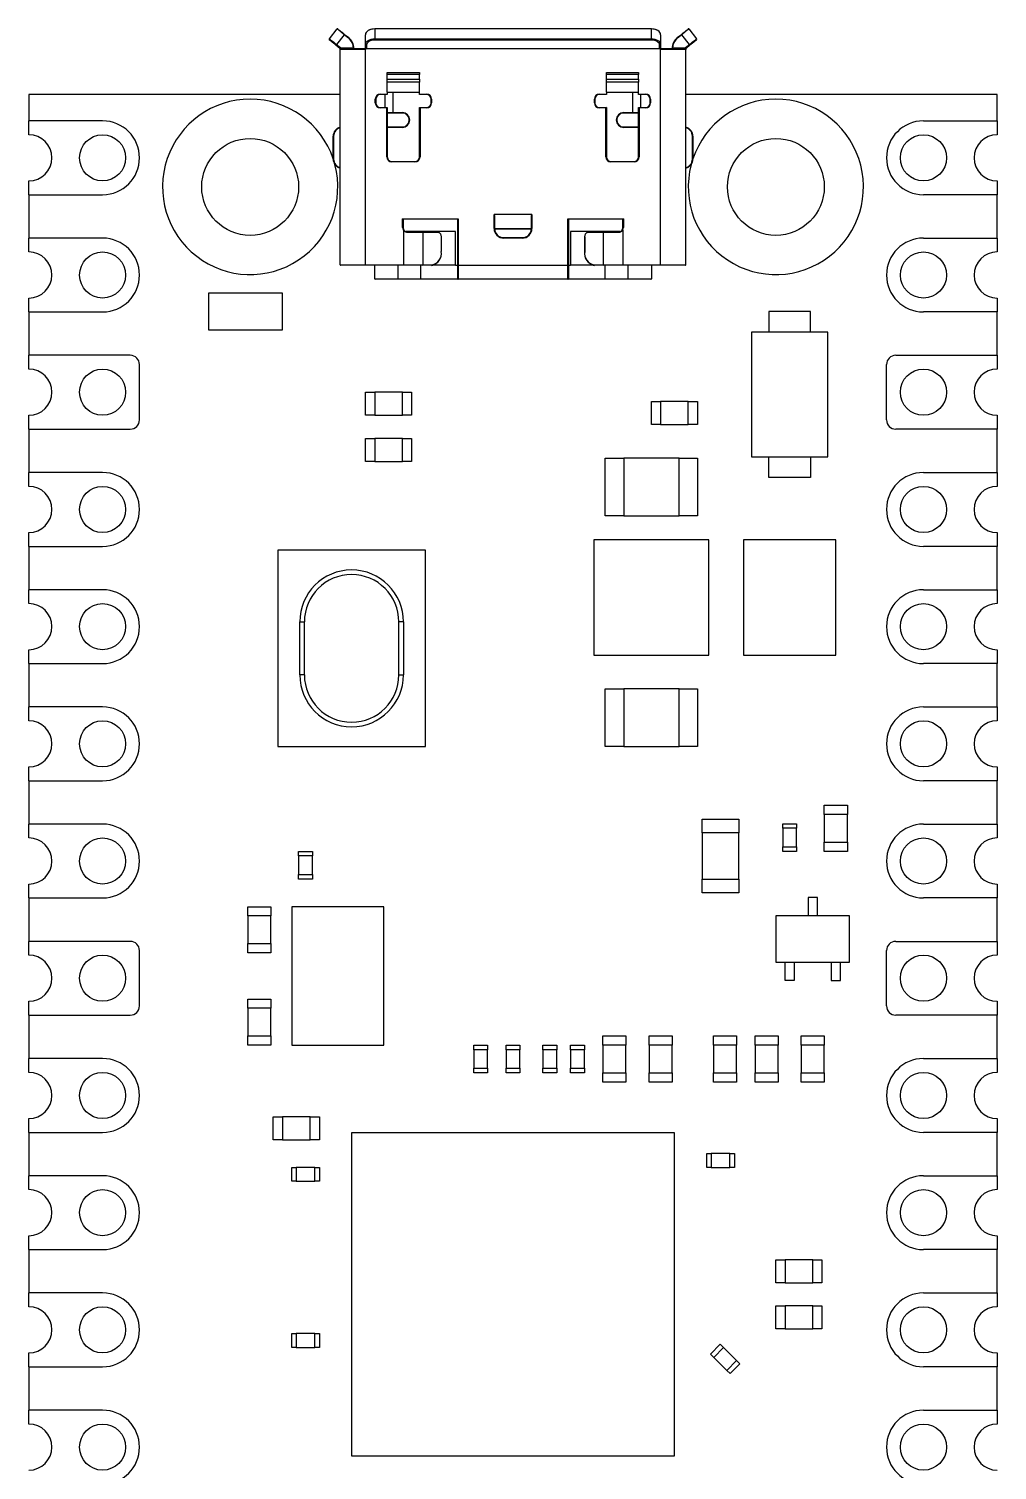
# Model space of a CAD drawing. Header units: millimetres. Extents: x 15 to 1184, y 5 to 836.
# Drawn here: x 533.8 to 638.8, y 436.9 to 593.1 of the extents above; entities that cross this region are included whole.
import ezdxf

# ---------------------------------------------------------------- set-up
doc = ezdxf.new("R2010")
doc.units = ezdxf.units.MM

msp = doc.modelspace()

# ---------------------------------------------------------------- linework, layer by layer
at = {"color": 7, "linetype": 'Continuous', "lineweight": 25}
for p, q in [((566.35, 592.04), (567.19, 593.1)), ((567.97, 592.47), (567.13, 591.42)), ((568.41, 592.12), (567.97, 592.47)), ((568, 592.51), (568.44, 592.16)), ((570.26, 591.42), (570.26, 592.47)), ((601.26, 593.12), (571.26, 593.12)), ((601.26, 593.1), (571.26, 593.1)), ((571.26, 593.1), (571.26, 592.04)), ((571.26, 592.04), (601.26, 592.04)), ((571.26, 592.04), (571.26, 591.9)), ((601.26, 592.04), (601.26, 593.1)), ((601.26, 592.04), (601.26, 591.9)), ((602.26, 592.47), (602.26, 591.42)), ((604.07, 592.16), (604.52, 592.51)), ((604.55, 592.47), (604.1, 592.12)), ((605.39, 591.42), (604.55, 592.47)), ((605.33, 593.1), (606.17, 592.04)), ((567.49, 591), (567.06, 591.34)), ((567.13, 591.42), (567.55, 591.08)), ((567.51, 590.9), (567.51, 590.96)), ((567.51, 567.54), (567.51, 590.9)), ((567.51, 590.89), (567.51, 590.9)), ((570.21, 590.89), (567.51, 590.89)), ((567.59, 591.04), (568.96, 591.04)), ((567.61, 591.01), (567.61, 590.99)), ((567.61, 590.99), (570.21, 590.99)), ((568.96, 590.99), (568.96, 591.04)), ((568.96, 591.04), (568.96, 591.04)), ((570.26, 590.9), (570.21, 590.89)), ((570.26, 591.08), (570.26, 591.42)), ((570.26, 591.04), (570.26, 591.08)), ((570.26, 567.54), (570.26, 590.9)), ((602.18, 590.96), (570.34, 590.96)), ((570.36, 591.34), (570.36, 591)), ((570.36, 591), (602.16, 591)), ((570.36, 591), (570.36, 590.99)), ((601.26, 591.9), (571.26, 591.9)), ((602.16, 591), (602.16, 591.34)), ((602.16, 590.99), (602.16, 591)), ((602.26, 591.42), (602.26, 591.08)), ((602.26, 591.08), (602.26, 591.04)), ((602.26, 567.54), (602.26, 590.9)), ((602.29, 590.99), (602.31, 590.99)), ((602.31, 590.99), (604.91, 590.99)), ((605.01, 590.89), (602.31, 590.89)), ((603.56, 591.04), (603.56, 591.04)), ((603.56, 591.04), (603.56, 590.99)), ((603.56, 591.04), (604.93, 591.04)), ((604.91, 590.99), (604.91, 591.01)), ((604.96, 591.08), (605.39, 591.42)), ((605.01, 590.96), (605.01, 590.9)), ((605.01, 567.54), (605.01, 590.9)), ((605.45, 591.34), (605.03, 591)), ((572.63, 588.39), (576.13, 588.39)), ((572.63, 588.17), (572.63, 588.39)), ((576.13, 588.17), (572.63, 588.17)), ((572.63, 587.66), (572.63, 588.17)), ((572.63, 587.66), (576.13, 587.66)), ((572.63, 587.32), (572.63, 587.66)), ((576.13, 587.32), (572.63, 587.32)), ((572.63, 586.24), (572.63, 587.32)), ((576.13, 588.39), (576.13, 588.17)), ((576.13, 587.66), (576.13, 588.17)), ((576.13, 587.66), (576.13, 587.32)), ((576.13, 586.24), (576.13, 587.32)), ((596.38, 588.39), (599.88, 588.39)), ((596.38, 588.17), (596.38, 588.39)), ((599.88, 588.17), (596.38, 588.17)), ((596.38, 587.66), (596.38, 588.17)), ((596.38, 587.66), (599.88, 587.66)), ((596.38, 587.32), (596.38, 587.66)), ((596.38, 586.24), (596.38, 587.32)), ((599.88, 587.32), (596.38, 587.32)), ((599.88, 588.39), (599.88, 588.17)), ((599.88, 587.66), (599.88, 588.17)), ((599.88, 587.66), (599.88, 587.32)), ((599.88, 586.24), (599.88, 587.32)), ((533.76, 585.99), (533.76, 583.14)), ((567.51, 585.99), (533.76, 585.99)), ((571.88, 586.04), (572.63, 586.04)), ((571.88, 585.99), (571.88, 586.04)), ((572.63, 585.99), (571.88, 585.99)), ((572.63, 586.24), (576.13, 586.24)), ((572.63, 586.24), (572.63, 586.04)), ((572.63, 586.04), (572.63, 585.99)), ((576.13, 586.04), (576.13, 586.24)), ((576.13, 586.04), (576.88, 586.04)), ((576.13, 585.99), (576.13, 586.04)), ((576.88, 585.99), (576.13, 585.99)), ((576.88, 585.99), (576.88, 586.04)), ((595.63, 586.04), (596.38, 586.04)), ((595.63, 585.99), (595.63, 586.04)), ((596.38, 585.99), (595.63, 585.99)), ((596.38, 586.24), (599.88, 586.24)), ((596.38, 586.24), (596.38, 586.04)), ((596.38, 586.04), (596.38, 585.99)), ((599.88, 586.04), (599.88, 586.24)), ((599.88, 586.04), (600.63, 586.04)), ((599.88, 585.99), (599.88, 586.04)), ((600.63, 585.99), (599.88, 585.99)), ((600.63, 585.99), (600.63, 586.04)), ((638.76, 585.99), (605.01, 585.99)), ((638.76, 583.14), (638.76, 585.99)), ((571.33, 585.09), (571.33, 585.49)), ((571.38, 585.49), (571.33, 585.49)), ((571.38, 585.09), (571.33, 585.09)), ((571.38, 585.49), (571.38, 585.09)), ((571.88, 584.59), (571.88, 584.54)), ((571.88, 584.59), (572.63, 584.59)), ((572.58, 584.54), (571.88, 584.54)), ((572.63, 584.59), (572.58, 584.54)), ((572.58, 579.24), (572.58, 584.54)), ((572.63, 584.59), (572.63, 579.24)), ((576.13, 579.24), (576.13, 584.59)), ((576.13, 584.59), (576.18, 584.54)), ((576.13, 584.59), (576.88, 584.59)), ((576.18, 584.54), (576.18, 579.24)), ((576.88, 584.54), (576.18, 584.54)), ((576.88, 584.59), (576.88, 584.54)), ((577.38, 585.09), (577.38, 585.49)), ((577.38, 585.49), (577.43, 585.49)), ((577.38, 585.09), (577.43, 585.09)), ((577.43, 585.49), (577.43, 585.09)), ((595.08, 585.09), (595.08, 585.49)), ((595.13, 585.49), (595.08, 585.49)), ((595.13, 585.09), (595.08, 585.09)), ((595.13, 585.49), (595.13, 585.09)), ((595.63, 584.59), (595.63, 584.54)), ((595.63, 584.59), (596.38, 584.59)), ((596.33, 584.54), (595.63, 584.54)), ((596.38, 584.59), (596.33, 584.54)), ((596.33, 579.24), (596.33, 584.54)), ((596.38, 584.59), (596.38, 579.24)), ((599.88, 579.24), (599.88, 584.59)), ((599.88, 584.59), (599.93, 584.54)), ((599.88, 584.59), (600.63, 584.59)), ((599.93, 584.54), (599.93, 579.24)), ((600.63, 584.54), (599.93, 584.54)), ((600.63, 584.59), (600.63, 584.54)), ((601.13, 585.09), (601.13, 585.49)), ((601.13, 585.49), (601.18, 585.49)), ((601.13, 585.09), (601.18, 585.09)), ((601.18, 585.49), (601.18, 585.09)), ((541.76, 583.14), (533.76, 583.14)), ((533.76, 581.64), (533.76, 583.14)), ((573.28, 583.99), (572.63, 583.99)), ((573.28, 584.04), (573.28, 583.99)), ((573.28, 584.04), (574.26, 584.04)), ((574.26, 583.99), (573.28, 583.99)), ((574.26, 584.04), (574.26, 583.99)), ((598.26, 584.04), (599.24, 584.04)), ((598.26, 584.04), (598.26, 583.99)), ((599.24, 583.99), (598.26, 583.99)), ((599.24, 584.04), (599.24, 583.99)), ((599.88, 583.99), (599.24, 583.99)), ((630.76, 583.14), (638.76, 583.14)), ((638.76, 583.14), (638.76, 581.64)), ((566.76, 578.99), (566.76, 581.49)), ((566.81, 581.49), (566.76, 581.49)), ((566.81, 581.49), (566.81, 578.99)), ((572.63, 582.49), (574.26, 582.49)), ((574.26, 582.44), (574.26, 582.49)), ((598.26, 582.49), (598.26, 582.44)), ((598.26, 582.49), (599.88, 582.49)), ((605.71, 578.99), (605.71, 581.49)), ((605.76, 581.49), (605.71, 581.49)), ((605.76, 581.49), (605.76, 578.99)), ((566.81, 578.99), (566.76, 578.99)), ((572.63, 579.24), (572.58, 579.24)), ((573.13, 578.74), (575.63, 578.74)), ((573.13, 578.74), (573.13, 578.69)), ((575.63, 578.69), (573.13, 578.69)), ((575.63, 578.74), (575.63, 578.69)), ((576.13, 579.24), (576.18, 579.24)), ((596.38, 579.24), (596.33, 579.24)), ((596.88, 578.74), (599.38, 578.74)), ((596.88, 578.74), (596.88, 578.69)), ((599.38, 578.69), (596.88, 578.69)), ((599.38, 578.74), (599.38, 578.69)), ((599.88, 579.24), (599.93, 579.24)), ((605.76, 578.99), (605.71, 578.99)), ((533.76, 575.14), (533.76, 576.64)), ((638.76, 576.64), (638.76, 575.14)), ((533.76, 575.14), (533.76, 570.44)), ((533.76, 575.14), (541.76, 575.14)), ((638.76, 575.14), (630.76, 575.14)), ((638.76, 570.44), (638.76, 575.14)), ((574.29, 571.59), (574.29, 572.54)), ((574.34, 572.49), (574.29, 572.54)), ((574.29, 572.54), (580.31, 572.54)), ((574.34, 572.49), (574.34, 571.59)), ((580.26, 572.49), (574.34, 572.49)), ((580.26, 572.49), (580.31, 572.54)), ((580.26, 567.49), (580.26, 572.49)), ((580.31, 572.54), (580.31, 567.49)), ((584.21, 571.49), (584.21, 572.99)), ((588.31, 572.99), (584.21, 572.99)), ((584.26, 572.6), (584.26, 571.49)), ((588.26, 571.49), (588.26, 572.6)), ((588.31, 572.99), (588.31, 571.49)), ((592.21, 567.49), (592.21, 572.54)), ((592.21, 572.54), (592.26, 572.49)), ((592.21, 572.54), (598.23, 572.54)), ((592.26, 572.49), (592.26, 567.49)), ((598.18, 572.49), (592.26, 572.49)), ((598.23, 572.54), (598.18, 572.49)), ((598.18, 571.59), (598.18, 572.49)), ((598.23, 572.54), (598.23, 571.59)), ((541.76, 570.44), (533.76, 570.44)), ((533.76, 568.94), (533.76, 570.44)), ((574.34, 571.59), (574.29, 571.59)), ((574.41, 571.33), (574.37, 571.3)), ((574.37, 571.3), (574.37, 567.54)), ((580.01, 571.14), (574.63, 571.14)), ((574.84, 571.09), (576.45, 571.09)), ((576.49, 571.04), (574.85, 571.04)), ((576.45, 571.09), (578.14, 571.09)), ((576.49, 571.04), (576.49, 567.54)), ((578.17, 571.04), (576.49, 571.04)), ((578.49, 568.99), (578.49, 570.59)), ((578.5, 568.99), (578.5, 570.59)), ((580.01, 567.49), (580.01, 571.14)), ((584.21, 571.49), (584.26, 571.49)), ((584.26, 571.49), (588.26, 571.49)), ((584.26, 571.44), (588.26, 571.44)), ((585.26, 570.44), (585.26, 570.49)), ((585.26, 570.49), (587.26, 570.49)), ((587.26, 570.44), (585.26, 570.44)), ((587.26, 570.44), (587.26, 570.49)), ((588.31, 571.49), (588.26, 571.49)), ((597.88, 571.14), (592.51, 571.14)), ((592.51, 571.14), (592.51, 567.49)), ((594.01, 570.59), (594.01, 568.99)), ((594.03, 570.59), (594.03, 568.99)), ((596.03, 571.04), (594.34, 571.04)), ((594.38, 571.09), (596.06, 571.09)), ((597.67, 571.04), (596.03, 571.04)), ((596.03, 571.04), (596.03, 567.54)), ((596.06, 571.09), (597.68, 571.09)), ((598.15, 571.3), (598.11, 571.33)), ((598.15, 571.3), (598.15, 567.54)), ((598.18, 571.59), (598.23, 571.59)), ((630.76, 570.44), (638.76, 570.44)), ((638.76, 570.44), (638.76, 568.94)), ((567.51, 567.54), (570.26, 567.54)), ((570.26, 567.49), (567.56, 567.49)), ((570.26, 567.49), (570.26, 567.54)), ((570.26, 567.54), (574.37, 567.54)), ((574.37, 567.49), (570.26, 567.49)), ((571.26, 566.04), (571.26, 567.49)), ((573.76, 567.49), (573.76, 566.04)), ((574.37, 567.49), (574.37, 567.54)), ((574.37, 567.54), (576.49, 567.54)), ((576.45, 567.49), (574.37, 567.49)), ((576.26, 566.04), (576.26, 567.49)), ((577.43, 567.49), (576.45, 567.49)), ((576.49, 567.54), (577.46, 567.54)), ((577.43, 567.49), (577.58, 567.49)), ((580.01, 567.49), (577.58, 567.49)), ((580.01, 567.49), (580.26, 567.49)), ((580.26, 566.04), (580.26, 567.49)), ((580.26, 567.49), (580.31, 567.49)), ((580.31, 567.49), (580.31, 565.99)), ((580.31, 567.49), (592.21, 567.49)), ((592.21, 565.99), (592.21, 567.49)), ((592.21, 567.49), (592.26, 567.49)), ((592.26, 567.49), (592.26, 566.04)), ((592.26, 567.49), (592.51, 567.49)), ((594.94, 567.49), (592.51, 567.49)), ((594.94, 567.49), (595.09, 567.49)), ((595.05, 567.54), (596.03, 567.54)), ((596.06, 567.49), (595.09, 567.49)), ((596.03, 567.54), (598.15, 567.54)), ((598.15, 567.49), (596.06, 567.49)), ((596.26, 566.04), (596.26, 567.49)), ((598.15, 567.49), (598.15, 567.54)), ((598.15, 567.54), (602.26, 567.54)), ((602.26, 567.49), (598.15, 567.49)), ((598.74, 566.04), (598.74, 567.49)), ((601.26, 567.49), (601.26, 566.04)), ((602.26, 567.49), (602.26, 567.54)), ((602.26, 567.54), (605.01, 567.54)), ((604.96, 567.49), (602.26, 567.49)), ((571.26, 566.04), (573.76, 566.04)), ((573.76, 565.99), (571.31, 565.99)), ((573.76, 566.04), (573.76, 565.99)), ((573.76, 566.04), (576.26, 566.04)), ((576.15, 565.99), (573.76, 565.99)), ((576.26, 566.04), (576.15, 565.99)), ((580.31, 565.99), (576.15, 565.99)), ((592.21, 565.99), (580.31, 565.99)), ((596.36, 565.99), (592.21, 565.99)), ((596.36, 565.99), (596.26, 566.04)), ((596.26, 566.04), (598.74, 566.04)), ((598.74, 565.99), (596.36, 565.99)), ((598.74, 566.04), (601.26, 566.04)), ((601.21, 565.99), (598.74, 565.99)), ((533.76, 562.44), (533.76, 563.94)), ((561.26, 564.49), (553.26, 564.49)), ((553.26, 564.49), (553.26, 560.49)), ((561.26, 560.49), (561.26, 564.49)), ((638.76, 563.94), (638.76, 562.44)), ((533.76, 562.44), (533.76, 557.74)), ((533.76, 562.44), (541.76, 562.44)), ((618.51, 562.49), (614.01, 562.49)), ((614.01, 562.49), (614.01, 560.24)), ((618.51, 560.24), (618.51, 562.49)), ((638.76, 562.44), (630.76, 562.44)), ((638.76, 557.74), (638.76, 562.44)), ((553.26, 560.49), (561.26, 560.49)), ((612.13, 560.24), (612.13, 546.74)), ((620.38, 560.24), (612.13, 560.24)), ((620.38, 546.74), (620.38, 560.24)), ((544.76, 557.74), (533.76, 557.74)), ((533.76, 556.24), (533.76, 557.74)), ((627.76, 557.74), (638.76, 557.74)), ((638.76, 557.74), (638.76, 556.24)), ((545.76, 550.74), (545.76, 556.74)), ((626.76, 550.74), (626.76, 556.74)), ((570.26, 551.24), (570.26, 553.74)), ((570.26, 553.74), (571.26, 553.74)), ((571.26, 553.74), (571.26, 551.24)), ((574.26, 553.74), (571.26, 553.74)), ((574.26, 551.24), (574.26, 553.74)), ((574.26, 553.74), (575.26, 553.74)), ((575.26, 553.74), (575.26, 551.24)), ((601.26, 550.24), (601.26, 552.74)), ((601.26, 552.74), (602.26, 552.74)), ((602.26, 552.74), (602.26, 550.24)), ((605.26, 552.74), (602.26, 552.74)), ((605.26, 550.24), (605.26, 552.74)), ((605.26, 552.74), (606.26, 552.74)), ((606.26, 552.74), (606.26, 550.24)), ((533.76, 549.74), (533.76, 551.24)), ((571.26, 551.24), (570.26, 551.24)), ((571.26, 551.24), (574.26, 551.24)), ((575.26, 551.24), (574.26, 551.24)), ((602.26, 550.24), (601.26, 550.24)), ((602.26, 550.24), (605.26, 550.24)), ((606.26, 550.24), (605.26, 550.24)), ((638.76, 551.24), (638.76, 549.74)), ((533.76, 549.74), (533.76, 545.04)), ((533.76, 549.74), (544.76, 549.74)), ((570.26, 546.24), (570.26, 548.74)), ((570.26, 548.74), (571.26, 548.74)), ((571.26, 548.74), (571.26, 546.24)), ((574.26, 548.74), (571.26, 548.74)), ((574.26, 546.24), (574.26, 548.74)), ((574.26, 548.74), (575.26, 548.74)), ((575.26, 548.74), (575.26, 546.24)), ((638.76, 549.74), (627.76, 549.74)), ((638.76, 545.04), (638.76, 549.74)), ((612.13, 546.74), (620.38, 546.74)), ((614.01, 544.49), (614.01, 546.74)), ((618.51, 546.74), (618.51, 544.49)), ((571.26, 546.24), (570.26, 546.24)), ((571.26, 546.24), (574.26, 546.24)), ((575.26, 546.24), (574.26, 546.24)), ((596.26, 540.36), (596.26, 546.61)), ((596.26, 546.61), (598.26, 546.61)), ((598.26, 546.61), (598.26, 540.36)), ((604.26, 546.61), (598.26, 546.61)), ((604.26, 540.36), (604.26, 546.61)), ((604.26, 546.61), (606.26, 546.61)), ((606.26, 546.61), (606.26, 540.36)), ((541.76, 545.04), (533.76, 545.04)), ((533.76, 543.54), (533.76, 545.04)), ((618.51, 544.49), (614.01, 544.49)), ((630.76, 545.04), (638.76, 545.04)), ((638.76, 545.04), (638.76, 543.54)), ((598.26, 540.36), (596.26, 540.36)), ((598.26, 540.36), (604.26, 540.36)), ((606.26, 540.36), (604.26, 540.36)), ((533.76, 537.04), (533.76, 538.54)), ((595.01, 537.74), (595.01, 525.24)), ((607.51, 537.74), (595.01, 537.74)), ((607.51, 525.24), (607.51, 537.74)), ((621.26, 537.74), (611.26, 537.74)), ((611.26, 537.74), (611.26, 525.24)), ((621.26, 525.24), (621.26, 537.74)), ((638.76, 538.54), (638.76, 537.04)), ((533.76, 537.04), (533.76, 532.34)), ((533.76, 537.04), (541.76, 537.04)), ((576.76, 536.61), (560.76, 536.61)), ((560.76, 536.61), (560.76, 515.36)), ((576.76, 515.36), (576.76, 536.61)), ((638.76, 537.04), (630.76, 537.04)), ((638.76, 532.34), (638.76, 537.04)), ((541.76, 532.34), (533.76, 532.34)), ((533.76, 530.84), (533.76, 532.34)), ((630.76, 532.34), (638.76, 532.34)), ((638.76, 532.34), (638.76, 530.84)), ((563.13, 523.11), (563.13, 528.86)), ((563.13, 528.86), (563.63, 528.86)), ((563.63, 528.86), (563.63, 523.11)), ((573.88, 523.11), (573.88, 528.86)), ((574.38, 528.86), (573.88, 528.86)), ((574.38, 528.86), (574.38, 523.11)), ((533.76, 524.34), (533.76, 525.84)), ((595.01, 525.24), (607.51, 525.24)), ((611.26, 525.24), (621.26, 525.24)), ((638.76, 525.84), (638.76, 524.34)), ((533.76, 524.34), (533.76, 519.64)), ((533.76, 524.34), (541.76, 524.34)), ((638.76, 524.34), (630.76, 524.34)), ((638.76, 519.64), (638.76, 524.34)), ((563.63, 523.11), (563.13, 523.11)), ((573.88, 523.11), (574.38, 523.11)), ((596.26, 521.61), (598.26, 521.61)), ((596.26, 515.36), (596.26, 521.61)), ((598.26, 521.61), (598.26, 515.36)), ((604.26, 521.61), (598.26, 521.61)), ((604.26, 515.36), (604.26, 521.61)), ((604.26, 521.61), (606.26, 521.61)), ((606.26, 521.61), (606.26, 515.36)), ((541.76, 519.64), (533.76, 519.64)), ((533.76, 518.14), (533.76, 519.64)), ((630.76, 519.64), (638.76, 519.64)), ((638.76, 519.64), (638.76, 518.14)), ((560.76, 515.36), (576.76, 515.36)), ((598.26, 515.36), (596.26, 515.36)), ((598.26, 515.36), (604.26, 515.36)), ((606.26, 515.36), (604.26, 515.36)), ((533.76, 511.64), (533.76, 513.14)), ((638.76, 513.14), (638.76, 511.64)), ((533.76, 511.64), (533.76, 506.94)), ((533.76, 511.64), (541.76, 511.64)), ((638.76, 511.64), (630.76, 511.64)), ((638.76, 506.94), (638.76, 511.64)), ((620.01, 507.99), (620.01, 508.99)), ((620.01, 508.99), (622.51, 508.99)), ((620.01, 507.99), (620.01, 504.99)), ((622.51, 507.99), (620.01, 507.99)), ((622.51, 508.99), (622.51, 507.99)), ((622.51, 504.99), (622.51, 507.99)), ((541.76, 506.94), (533.76, 506.94)), ((533.76, 505.44), (533.76, 506.94)), ((606.76, 505.99), (606.76, 507.49)), ((606.76, 507.49), (610.76, 507.49)), ((610.76, 507.49), (610.76, 505.99)), ((615.51, 506.99), (617.01, 506.99)), ((615.51, 506.49), (615.51, 506.99)), ((617.01, 506.49), (615.51, 506.49)), ((615.51, 506.49), (615.51, 504.49)), ((617.01, 506.99), (617.01, 506.49)), ((617.01, 504.49), (617.01, 506.49)), ((630.76, 506.94), (638.76, 506.94)), ((638.76, 506.94), (638.76, 505.44)), ((606.76, 505.99), (606.76, 500.99)), ((610.76, 505.99), (606.76, 505.99)), ((610.76, 500.99), (610.76, 505.99)), ((615.51, 504.49), (617.01, 504.49)), ((615.51, 503.99), (615.51, 504.49)), ((617.01, 504.49), (617.01, 503.99)), ((620.01, 504.99), (622.51, 504.99)), ((620.01, 503.99), (620.01, 504.99)), ((622.51, 504.99), (622.51, 503.99)), ((563.01, 503.49), (563.01, 503.99)), ((563.01, 503.99), (564.51, 503.99)), ((563.01, 503.49), (563.01, 501.49)), ((564.51, 503.49), (563.01, 503.49)), ((564.51, 503.99), (564.51, 503.49)), ((564.51, 501.49), (564.51, 503.49)), ((617.01, 503.99), (615.51, 503.99)), ((622.51, 503.99), (620.01, 503.99)), ((563.01, 501.49), (564.51, 501.49)), ((563.01, 500.99), (563.01, 501.49)), ((564.51, 501.49), (564.51, 500.99)), ((533.76, 498.94), (533.76, 500.44)), ((564.51, 500.99), (563.01, 500.99)), ((606.76, 500.99), (610.76, 500.99)), ((606.76, 499.49), (606.76, 500.99)), ((610.76, 500.99), (610.76, 499.49)), ((638.76, 500.44), (638.76, 498.94)), ((533.76, 498.94), (533.76, 494.24)), ((533.76, 498.94), (541.76, 498.94)), ((610.76, 499.49), (606.76, 499.49)), ((618.26, 498.99), (618.26, 496.99)), ((619.26, 498.99), (618.26, 498.99)), ((619.26, 496.99), (619.26, 498.99)), ((638.76, 498.94), (630.76, 498.94)), ((638.76, 494.24), (638.76, 498.94)), ((557.51, 497.99), (560.01, 497.99)), ((557.51, 496.99), (557.51, 497.99)), ((557.51, 496.99), (557.51, 493.99)), ((560.01, 496.99), (557.51, 496.99)), ((560.01, 497.99), (560.01, 496.99)), ((560.01, 493.99), (560.01, 496.99)), ((572.26, 497.99), (562.26, 497.99)), ((562.26, 497.99), (562.26, 482.99)), ((572.26, 482.99), (572.26, 497.99)), ((614.76, 496.99), (614.76, 491.99)), ((622.76, 496.99), (614.76, 496.99)), ((622.76, 491.99), (622.76, 496.99)), ((544.76, 494.24), (533.76, 494.24)), ((533.76, 492.74), (533.76, 494.24)), ((557.51, 493.99), (560.01, 493.99)), ((557.51, 492.99), (557.51, 493.99)), ((560.01, 493.99), (560.01, 492.99)), ((627.76, 494.24), (638.76, 494.24)), ((638.76, 494.24), (638.76, 492.74)), ((545.76, 487.24), (545.76, 493.24)), ((560.01, 492.99), (557.51, 492.99)), ((614.76, 491.99), (622.76, 491.99)), ((615.76, 489.99), (615.76, 491.99)), ((616.76, 491.99), (616.76, 489.99)), ((620.76, 491.99), (620.76, 489.99)), ((621.76, 489.99), (621.76, 491.99)), ((626.76, 487.24), (626.76, 493.24)), ((616.76, 489.99), (615.76, 489.99)), ((620.76, 489.99), (621.76, 489.99)), ((533.76, 486.24), (533.76, 487.74)), ((557.51, 486.99), (557.51, 487.99)), ((557.51, 487.99), (560.01, 487.99)), ((560.01, 487.99), (560.01, 486.99)), ((638.76, 487.74), (638.76, 486.24)), ((533.76, 486.24), (533.76, 481.54)), ((533.76, 486.24), (544.76, 486.24)), ((557.51, 486.99), (557.51, 483.99)), ((560.01, 486.99), (557.51, 486.99)), ((560.01, 483.99), (560.01, 486.99)), ((638.76, 486.24), (627.76, 486.24)), ((638.76, 481.54), (638.76, 486.24)), ((557.51, 483.99), (560.01, 483.99)), ((557.51, 482.99), (557.51, 483.99)), ((560.01, 482.99), (557.51, 482.99)), ((560.01, 483.99), (560.01, 482.99)), ((562.26, 482.99), (572.26, 482.99)), ((582.01, 482.99), (583.51, 482.99)), ((582.01, 482.49), (582.01, 482.99)), ((583.51, 482.99), (583.51, 482.49)), ((585.51, 482.99), (587.01, 482.99)), ((585.51, 482.49), (585.51, 482.99)), ((587.01, 482.99), (587.01, 482.49)), ((589.51, 482.49), (589.51, 482.99)), ((589.51, 482.99), (591.01, 482.99)), ((591.01, 482.99), (591.01, 482.49)), ((592.51, 482.49), (592.51, 482.99)), ((592.51, 482.99), (594.01, 482.99)), ((594.01, 482.99), (594.01, 482.49)), ((596.01, 483.99), (598.51, 483.99)), ((596.01, 482.99), (596.01, 483.99)), ((596.01, 482.99), (596.01, 479.99)), ((598.51, 482.99), (596.01, 482.99)), ((598.51, 483.99), (598.51, 482.99)), ((598.51, 479.99), (598.51, 482.99)), ((601.01, 483.99), (603.51, 483.99)), ((601.01, 482.99), (601.01, 483.99)), ((601.01, 482.99), (601.01, 479.99)), ((603.51, 482.99), (601.01, 482.99)), ((603.51, 483.99), (603.51, 482.99)), ((603.51, 479.99), (603.51, 482.99)), ((608.01, 482.99), (608.01, 483.99)), ((608.01, 483.99), (610.51, 483.99)), ((608.01, 482.99), (608.01, 479.99)), ((610.51, 482.99), (608.01, 482.99)), ((610.51, 483.99), (610.51, 482.99)), ((610.51, 479.99), (610.51, 482.99)), ((612.51, 482.99), (612.51, 483.99)), ((612.51, 483.99), (615.01, 483.99)), ((612.51, 482.99), (612.51, 479.99)), ((615.01, 482.99), (612.51, 482.99)), ((615.01, 483.99), (615.01, 482.99)), ((615.01, 479.99), (615.01, 482.99)), ((617.51, 482.99), (617.51, 483.99)), ((617.51, 483.99), (620.01, 483.99)), ((617.51, 482.99), (617.51, 479.99)), ((620.01, 482.99), (617.51, 482.99)), ((620.01, 483.99), (620.01, 482.99)), ((620.01, 479.99), (620.01, 482.99)), ((541.76, 481.54), (533.76, 481.54)), ((533.76, 480.04), (533.76, 481.54)), ((583.51, 482.49), (582.01, 482.49)), ((582.01, 482.49), (582.01, 480.49)), ((583.51, 480.49), (583.51, 482.49)), ((585.51, 482.49), (585.51, 480.49)), ((587.01, 482.49), (585.51, 482.49)), ((587.01, 480.49), (587.01, 482.49)), ((591.01, 482.49), (589.51, 482.49)), ((589.51, 482.49), (589.51, 480.49)), ((591.01, 480.49), (591.01, 482.49)), ((592.51, 482.49), (592.51, 480.49)), ((594.01, 482.49), (592.51, 482.49)), ((594.01, 480.49), (594.01, 482.49)), ((630.76, 481.54), (638.76, 481.54)), ((638.76, 481.54), (638.76, 480.04)), ((582.01, 480.49), (583.51, 480.49)), ((582.01, 479.99), (582.01, 480.49)), ((583.51, 479.99), (582.01, 479.99)), ((583.51, 480.49), (583.51, 479.99)), ((585.51, 480.49), (587.01, 480.49)), ((585.51, 479.99), (585.51, 480.49)), ((587.01, 479.99), (585.51, 479.99)), ((587.01, 480.49), (587.01, 479.99)), ((589.51, 480.49), (591.01, 480.49)), ((589.51, 479.99), (589.51, 480.49)), ((591.01, 479.99), (589.51, 479.99)), ((591.01, 480.49), (591.01, 479.99)), ((592.51, 480.49), (594.01, 480.49)), ((592.51, 479.99), (592.51, 480.49)), ((594.01, 479.99), (592.51, 479.99)), ((594.01, 480.49), (594.01, 479.99)), ((596.01, 479.99), (598.51, 479.99)), ((596.01, 478.99), (596.01, 479.99)), ((598.51, 479.99), (598.51, 478.99)), ((601.01, 479.99), (603.51, 479.99)), ((601.01, 478.99), (601.01, 479.99)), ((603.51, 479.99), (603.51, 478.99)), ((608.01, 479.99), (610.51, 479.99)), ((608.01, 478.99), (608.01, 479.99)), ((610.51, 479.99), (610.51, 478.99)), ((612.51, 479.99), (615.01, 479.99)), ((612.51, 478.99), (612.51, 479.99)), ((615.01, 479.99), (615.01, 478.99)), ((617.51, 479.99), (620.01, 479.99)), ((617.51, 478.99), (617.51, 479.99)), ((620.01, 479.99), (620.01, 478.99)), ((598.51, 478.99), (596.01, 478.99)), ((603.51, 478.99), (601.01, 478.99)), ((610.51, 478.99), (608.01, 478.99)), ((615.01, 478.99), (612.51, 478.99)), ((620.01, 478.99), (617.51, 478.99)), ((533.76, 473.54), (533.76, 475.04)), ((560.26, 472.74), (560.26, 475.24)), ((560.26, 475.24), (561.26, 475.24)), ((561.26, 475.24), (561.26, 472.74)), ((564.26, 475.24), (561.26, 475.24)), ((564.26, 472.74), (564.26, 475.24)), ((564.26, 475.24), (565.26, 475.24)), ((565.26, 475.24), (565.26, 472.74)), ((638.76, 475.04), (638.76, 473.54)), ((533.76, 473.54), (533.76, 468.84)), ((533.76, 473.54), (541.76, 473.54)), ((568.76, 473.49), (568.76, 438.49)), ((603.76, 473.49), (568.76, 473.49)), ((603.76, 438.49), (603.76, 473.49)), ((638.76, 473.54), (630.76, 473.54)), ((638.76, 468.84), (638.76, 473.54)), ((561.26, 472.74), (560.26, 472.74)), ((561.26, 472.74), (564.26, 472.74)), ((565.26, 472.74), (564.26, 472.74)), ((607.26, 469.74), (607.26, 471.24)), ((607.26, 471.24), (607.76, 471.24)), ((607.76, 471.24), (607.76, 469.74)), ((609.76, 471.24), (607.76, 471.24)), ((609.76, 469.74), (609.76, 471.24)), ((609.76, 471.24), (610.26, 471.24)), ((610.26, 471.24), (610.26, 469.74)), ((541.76, 468.84), (533.76, 468.84)), ((533.76, 467.34), (533.76, 468.84)), ((562.26, 468.24), (562.26, 469.74)), ((562.26, 469.74), (562.76, 469.74)), ((564.76, 469.74), (562.76, 469.74)), ((562.76, 469.74), (562.76, 468.24)), ((564.76, 468.24), (564.76, 469.74)), ((564.76, 469.74), (565.26, 469.74)), ((565.26, 469.74), (565.26, 468.24)), ((607.76, 469.74), (607.26, 469.74)), ((607.76, 469.74), (609.76, 469.74)), ((610.26, 469.74), (609.76, 469.74)), ((630.76, 468.84), (638.76, 468.84)), ((638.76, 468.84), (638.76, 467.34)), ((562.76, 468.24), (562.26, 468.24)), ((562.76, 468.24), (564.76, 468.24)), ((565.26, 468.24), (564.76, 468.24)), ((533.76, 460.84), (533.76, 462.34)), ((638.76, 462.34), (638.76, 460.84)), ((533.76, 460.84), (533.76, 456.14)), ((533.76, 460.84), (541.76, 460.84)), ((638.76, 460.84), (630.76, 460.84)), ((638.76, 456.14), (638.76, 460.84)), ((614.76, 459.74), (615.76, 459.74)), ((614.76, 457.24), (614.76, 459.74)), ((615.76, 459.74), (615.76, 457.24)), ((618.76, 459.74), (615.76, 459.74)), ((618.76, 457.24), (618.76, 459.74)), ((618.76, 459.74), (619.76, 459.74)), ((619.76, 459.74), (619.76, 457.24)), ((541.76, 456.14), (533.76, 456.14)), ((533.76, 454.64), (533.76, 456.14)), ((615.76, 457.24), (614.76, 457.24)), ((615.76, 457.24), (618.76, 457.24)), ((619.76, 457.24), (618.76, 457.24)), ((630.76, 456.14), (638.76, 456.14)), ((638.76, 456.14), (638.76, 454.64)), ((614.76, 452.24), (614.76, 454.74)), ((614.76, 454.74), (615.76, 454.74)), ((618.76, 454.74), (615.76, 454.74)), ((615.76, 454.74), (615.76, 452.24)), ((618.76, 452.24), (618.76, 454.74)), ((618.76, 454.74), (619.76, 454.74)), ((619.76, 454.74), (619.76, 452.24)), ((562.26, 450.24), (562.26, 451.74)), ((562.26, 451.74), (562.76, 451.74)), ((562.76, 451.74), (562.76, 450.24)), ((564.76, 451.74), (562.76, 451.74)), ((564.76, 450.24), (564.76, 451.74)), ((564.76, 451.74), (565.26, 451.74)), ((565.26, 451.74), (565.26, 450.24)), ((615.76, 452.24), (614.76, 452.24)), ((615.76, 452.24), (618.76, 452.24)), ((619.76, 452.24), (618.76, 452.24)), ((562.76, 450.24), (562.26, 450.24)), ((562.76, 450.24), (564.76, 450.24)), ((565.26, 450.24), (564.76, 450.24)), ((607.67, 449.52), (608.73, 450.58)), ((609.08, 450.22), (608.02, 449.16)), ((608.73, 450.58), (609.08, 450.22)), ((610.5, 448.81), (609.08, 450.22)), ((533.76, 448.14), (533.76, 449.64)), ((608.02, 449.16), (607.67, 449.52)), ((608.02, 449.16), (609.44, 447.75)), ((609.44, 447.75), (610.5, 448.81)), ((610.85, 448.46), (609.79, 447.4)), ((610.5, 448.81), (610.85, 448.46)), ((638.76, 449.64), (638.76, 448.14)), ((533.76, 448.14), (533.76, 443.44)), ((533.76, 448.14), (541.76, 448.14)), ((609.79, 447.4), (609.44, 447.75)), ((638.76, 448.14), (630.76, 448.14)), ((638.76, 443.44), (638.76, 448.14)), ((541.76, 443.44), (533.76, 443.44)), ((533.76, 441.94), (533.76, 443.44)), ((630.76, 443.44), (638.76, 443.44)), ((638.76, 443.44), (638.76, 441.94)), ((568.76, 438.49), (603.76, 438.49))]:
    msp.add_line(p, q, dxfattribs=at)
at = {"color": 8, "linetype": 'Continuous', "lineweight": 25}
for p, q in [((571.26, 593.1), (571.26, 593.12)), ((601.26, 593.1), (601.26, 593.12)), ((572.39, 584.59), (572.39, 585.99)), ((573.28, 584.04), (573.28, 586.24)), ((599.24, 584.04), (599.24, 586.24)), ((600.12, 584.59), (600.12, 585.99)), ((572.63, 584.04), (573.28, 584.04)), ((599.24, 584.04), (599.88, 584.04)), ((574.26, 582.44), (572.63, 582.44)), ((599.88, 582.44), (598.26, 582.44)), ((578.5, 570.59), (578.49, 570.59)), ((594.01, 570.59), (594.03, 570.59)), ((578.5, 568.99), (578.49, 568.99)), ((594.01, 568.99), (594.03, 568.99))]:
    msp.add_line(p, q, dxfattribs=at)
at = {"color": 7, "linetype": 'Continuous', "lineweight": 25, "flags": 128}
for points in [[(566.35, 592.04), (566.36, 592.03), (566.41, 592), (566.48, 591.94), (566.57, 591.86), (566.69, 591.77), (566.83, 591.66), (566.97, 591.54), (567.13, 591.42)], [(567.97, 592.47), (567.82, 592.6), (567.67, 592.71), (567.54, 592.82), (567.42, 592.92), (567.32, 592.99), (567.25, 593.05), (567.2, 593.09), (567.19, 593.1)], [(567.26, 593.11), (567.27, 593.09), (567.31, 593.06), (567.38, 593.01), (567.48, 592.93), (567.59, 592.84), (567.72, 592.74), (567.86, 592.63), (568, 592.51)], [(567.97, 592.47), (567.98, 592.48), (567.98, 592.49), (567.99, 592.5), (567.99, 592.5), (568, 592.51), (568, 592.51), (568, 592.51), (568, 592.51)], [(568.41, 592.12), (568.42, 592.13), (568.42, 592.14), (568.43, 592.14), (568.43, 592.15), (568.44, 592.15), (568.44, 592.16), (568.44, 592.16), (568.44, 592.16)], [(571.26, 593.1), (571.06, 593.09), (570.88, 593.05), (570.7, 592.99), (570.55, 592.92), (570.43, 592.82), (570.33, 592.71), (570.28, 592.6), (570.26, 592.47)], [(570.26, 591.42), (570.28, 591.54), (570.33, 591.66), (570.43, 591.77), (570.55, 591.86), (570.7, 591.94), (570.88, 592), (571.06, 592.03), (571.26, 592.04)], [(602.26, 592.47), (602.24, 592.6), (602.18, 592.71), (602.09, 592.82), (601.97, 592.92), (601.81, 592.99), (601.64, 593.05), (601.45, 593.09), (601.26, 593.1)], [(601.26, 592.04), (601.45, 592.03), (601.64, 592), (601.81, 591.94), (601.97, 591.86), (602.09, 591.77), (602.18, 591.66), (602.24, 591.54), (602.26, 591.42)], [(604.1, 592.12), (604.1, 592.13), (604.09, 592.14), (604.09, 592.14), (604.08, 592.15), (604.08, 592.15), (604.08, 592.16), (604.07, 592.16), (604.07, 592.16)], [(604.52, 592.51), (604.66, 592.63), (604.8, 592.74), (604.93, 592.84), (605.04, 592.93), (605.13, 593.01), (605.2, 593.06), (605.24, 593.09), (605.26, 593.11)], [(604.55, 592.47), (604.54, 592.48), (604.54, 592.49), (604.53, 592.5), (604.53, 592.5), (604.52, 592.51), (604.52, 592.51), (604.52, 592.51), (604.52, 592.51)], [(605.33, 593.1), (605.31, 593.09), (605.27, 593.05), (605.2, 592.99), (605.1, 592.92), (604.98, 592.82), (604.85, 592.71), (604.7, 592.6), (604.55, 592.47)], [(605.39, 591.42), (605.54, 591.54), (605.69, 591.66), (605.82, 591.77), (605.94, 591.86), (606.04, 591.94), (606.11, 592), (606.16, 592.03), (606.17, 592.04)], [(567.06, 591.34), (566.93, 591.45), (566.8, 591.56), (566.67, 591.65), (566.57, 591.74), (566.48, 591.81), (566.42, 591.86), (566.38, 591.89), (566.36, 591.9)], [(567.13, 591.42), (567.12, 591.4), (567.1, 591.39), (567.09, 591.38), (567.08, 591.36), (567.08, 591.35), (567.07, 591.35), (567.07, 591.34), (567.06, 591.34)], [(567.55, 591.08), (567.54, 591.06), (567.53, 591.05), (567.52, 591.04), (567.51, 591.02), (567.5, 591.02), (567.49, 591.01), (567.49, 591), (567.49, 591)], [(567.59, 591.04), (567.57, 591.03), (567.56, 591.02), (567.54, 591.01), (567.53, 591), (567.52, 591), (567.51, 590.99), (567.5, 590.99), (567.5, 590.99)], [(567.61, 591.01), (567.59, 591.01), (567.57, 591.01), (567.55, 591), (567.54, 591), (567.53, 590.99), (567.52, 590.98), (567.51, 590.97), (567.51, 590.96)], [(570.23, 590.99), (570.23, 590.99), (570.23, 590.98), (570.23, 590.97), (570.23, 590.96), (570.24, 590.95), (570.25, 590.93), (570.25, 590.91), (570.26, 590.9)], [(570.25, 591.01), (570.25, 591.01), (570.26, 591.01), (570.27, 591), (570.28, 591), (570.29, 590.99), (570.31, 590.98), (570.32, 590.97), (570.34, 590.96)], [(570.26, 591.04), (570.26, 591.03), (570.27, 591.02), (570.28, 591.01), (570.29, 591), (570.3, 591), (570.32, 590.99), (570.34, 590.99), (570.36, 590.99)], [(571.26, 591.9), (571.08, 591.89), (570.91, 591.86), (570.76, 591.81), (570.62, 591.74), (570.51, 591.65), (570.43, 591.56), (570.38, 591.45), (570.36, 591.34)], [(602.16, 591.34), (602.14, 591.45), (602.09, 591.56), (602.01, 591.65), (601.89, 591.74), (601.76, 591.81), (601.6, 591.86), (601.43, 591.89), (601.26, 591.9)], [(602.26, 591.04), (602.26, 591.03), (602.25, 591.02), (602.24, 591.01), (602.23, 591), (602.21, 591), (602.2, 590.99), (602.18, 590.99), (602.16, 590.99)], [(602.26, 591.01), (602.26, 591.01), (602.26, 591.01), (602.25, 591), (602.24, 591), (602.23, 590.99), (602.21, 590.98), (602.19, 590.97), (602.18, 590.96)], [(602.29, 590.99), (602.29, 590.99), (602.29, 590.98), (602.29, 590.97), (602.28, 590.96), (602.28, 590.95), (602.27, 590.93), (602.26, 590.91), (602.26, 590.9)], [(604.91, 591.01), (604.93, 591.01), (604.95, 591.01), (604.96, 591), (604.98, 591), (604.99, 590.99), (605, 590.98), (605.01, 590.97), (605.01, 590.96)], [(604.93, 591.04), (604.94, 591.03), (604.96, 591.02), (604.98, 591.01), (604.99, 591), (605, 591), (605.01, 590.99), (605.01, 590.99), (605.01, 590.99)], [(604.96, 591.08), (604.98, 591.06), (604.99, 591.05), (605, 591.04), (605.01, 591.02), (605.02, 591.02), (605.02, 591.01), (605.03, 591), (605.03, 591)], [(605.39, 591.42), (605.4, 591.4), (605.41, 591.39), (605.42, 591.38), (605.43, 591.36), (605.44, 591.35), (605.45, 591.35), (605.45, 591.34), (605.45, 591.34)], [(606.16, 591.9), (606.14, 591.89), (606.1, 591.86), (606.04, 591.81), (605.95, 591.74), (605.84, 591.65), (605.72, 591.56), (605.59, 591.45), (605.45, 591.34)]]:
    msp.add_lwpolyline(points, dxfattribs=at)
at = {"color": 7, "linetype": 'Continuous', "lineweight": 25}
for centre, radius in [((541.76, 579.14), 2.5), ((557.76, 575.99), 5.25), ((614.76, 575.99), 5.25), ((630.76, 579.14), 2.5), ((541.76, 566.44), 2.5), ((630.76, 566.44), 2.5), ((541.76, 553.74), 2.5), ((630.76, 553.74), 2.5), ((541.76, 541.04), 2.5), ((630.76, 541.04), 2.5), ((541.76, 528.34), 2.5), ((630.76, 528.34), 2.5), ((541.76, 515.64), 2.5), ((630.76, 515.64), 2.5), ((541.76, 502.94), 2.5), ((630.76, 502.94), 2.5), ((541.76, 490.24), 2.5), ((630.76, 490.24), 2.5), ((541.76, 477.54), 2.5), ((630.76, 477.54), 2.5), ((541.76, 464.84), 2.5), ((630.76, 464.84), 2.5), ((541.76, 452.14), 2.5), ((630.76, 452.14), 2.5), ((541.76, 439.44), 2.5), ((630.76, 439.44), 2.5)]:
    msp.add_circle(centre, radius, dxfattribs=at)
for centre, radius, start, end in [((566.42, 591.98), 0.1, 141.4099, 231.4099), ((567.23, 593.07), 0.05, 51.4099, 141.4099), ((567.51, 590.99), 1.45, 1.9761, 51.4099), ((567.51, 590.99), 1.5, 0, 51.4099), ((571.24, 591.77), 1.33, 89.1582, 115.2063), ((601.28, 591.77), 1.33, 64.7937, 90.8418), ((605.01, 590.99), 1.5, 128.5901, 180), ((605.01, 590.99), 1.45, 128.5901, 178.0239), ((605.29, 593.07), 0.05, 38.5901, 128.5901), ((606.09, 591.98), 0.1, 308.5901, 38.5901), ((567.46, 590.96), 0.05, 29.5901, 51.4099), ((567.61, 590.89), 0.1, 90.0032, 180.0048), ((567.61, 590.89), 0.0973, 88.3589, 178.2671), ((567.46, 590.96), 0.15, 29.5901, 51.4099), ((569.64, 591.02), 0.686, 178.9555, 183.1317), ((571.53, 590.91), 1.33, 176.7598, 181.0779), ((570.21, 591.04), 0.05, 289.4712, 330.4099), ((570.35, 591.43), 0.0911, 187.8441, 276.1357), ((570.35, 591.09), 0.0911, 187.846, 276.1272), ((570.21, 591.04), 0.15, 289.4712, 330.4099), ((602.17, 591.43), 0.0911, 263.8643, 352.1559), ((602.17, 591.09), 0.0911, 263.8728, 352.154), ((602.31, 591.04), 0.15, 209.5901, 250.5288), ((602.31, 591.04), 0.05, 209.5901, 250.5288), ((600.98, 590.91), 1.33, 358.9221, 3.2402), ((602.87, 591.02), 0.686, 356.8683, 1.0445), ((604.91, 590.89), 0.1, 359.9952, 89.9968), ((604.91, 590.89), 0.0973, 1.7329, 91.6411), ((605.06, 590.96), 0.15, 128.5901, 150.4099), ((605.06, 590.96), 0.05, 128.5901, 150.4099), ((571.88, 585.49), 0.55, 90, 180), ((571.88, 585.49), 0.5, 90, 180), ((576.88, 585.49), 0.55, 0, 90), ((576.88, 585.49), 0.5, 0, 90), ((595.63, 585.49), 0.55, 90, 180), ((595.63, 585.49), 0.5, 90, 180), ((600.63, 585.49), 0.55, 0, 90), ((600.63, 585.49), 0.5, 0, 90), ((557.76, 575.99), 9.5, 90, 14.7412), ((557.76, 575.99), 9.5, 18.6717, 90), ((571.88, 585.09), 0.55, 180, 270), ((571.88, 585.09), 0.5, 180, 270), ((576.88, 585.09), 0.55, 270, 0), ((576.88, 585.09), 0.5, 270, 0), ((595.63, 585.09), 0.55, 180, 270), ((595.63, 585.09), 0.5, 180, 270), ((600.63, 585.09), 0.55, 270, 0), ((600.63, 585.09), 0.5, 270, 0), ((614.76, 575.99), 9.5, 165.2588, 90), ((614.76, 575.99), 9.5, 90, 161.3283), ((541.76, 579.14), 4, 270, 90), ((574.26, 583.24), 0.8, 270, 90), ((574.26, 583.24), 0.75, 270, 90), ((598.26, 583.24), 0.8, 90, 270), ((598.26, 583.24), 0.75, 90, 270), ((630.76, 579.14), 4, 90, 270), ((533.76, 579.14), 2.5, 270, 90), ((567.76, 581.49), 1, 104.4775, 180), ((604.76, 581.49), 1, 0, 75.5225), ((638.76, 579.14), 2.5, 90, 270), ((567.76, 578.99), 1, 180, 255.5225), ((573.13, 579.24), 0.55, 180, 270), ((573.13, 579.24), 0.5, 180, 270), ((575.63, 579.24), 0.55, 270, 0), ((575.63, 579.24), 0.5, 270, 0), ((596.88, 579.24), 0.55, 180, 270), ((596.88, 579.24), 0.5, 180, 270), ((599.38, 579.24), 0.55, 270, 0), ((599.38, 579.24), 0.5, 270, 0), ((604.76, 578.99), 1, 284.4775, 0), ((541.76, 566.44), 4, 270, 90), ((574.84, 571.59), 0.55, 180, 211.0246), ((574.84, 571.59), 0.5, 180, 211.0246), ((574.76, 571.05), 0.0851, 351.7734, 26.3804), ((576.45, 571.04), 0.0446, 351.9528, 78.5731), ((578.13, 571.04), 0.0446, 351.9536, 78.5722), ((578.05, 570.65), 0.446, 351.9512, 78.5777), ((578.09, 570.64), 0.402, 351.9509, 78.5783), ((585.26, 571.49), 1.05, 180, 270), ((585.26, 571.49), 1, 180, 270), ((587.26, 571.49), 1.05, 270, 0), ((587.26, 571.49), 1, 270, 0), ((594.47, 570.65), 0.446, 101.4223, 188.0488), ((594.42, 570.64), 0.402, 101.4217, 188.0491), ((594.39, 571.04), 0.0446, 101.4278, 188.0464), ((596.07, 571.04), 0.0446, 101.4269, 188.0472), ((597.75, 571.05), 0.0851, 153.6196, 188.2266), ((597.68, 571.59), 0.5, 328.9754, 0), ((597.68, 571.59), 0.55, 328.9754, 0), ((630.76, 566.44), 4, 90, 270), ((533.76, 566.44), 2.5, 270, 90), ((577.16, 568.8), 1.34, 281.4218, 8.0493), ((577.21, 568.81), 1.29, 281.4214, 8.0496), ((595.31, 568.81), 1.29, 171.9504, 258.5786), ((595.35, 568.8), 1.34, 171.9507, 258.5782), ((638.76, 566.44), 2.5, 90, 270), ((567.56, 567.54), 0.05, 180, 270), ((576.45, 567.53), 0.0446, 281.4203, 8.0539), ((577.42, 567.53), 0.0446, 281.422, 8.0521), ((595.1, 567.53), 0.0446, 171.9479, 258.578), ((596.07, 567.53), 0.0446, 171.9461, 258.5797), ((604.96, 567.54), 0.05, 270, 0), ((571.31, 566.04), 0.05, 180, 270), ((580.31, 566.04), 0.05, 180, 270), ((592.21, 566.04), 0.05, 270, 0), ((600.35, 566.02), 1.61, 179.5556, 181.333), ((601.21, 566.04), 0.05, 270, 0), ((544.76, 556.74), 1, 0, 90), ((627.76, 556.74), 1, 90, 180), ((533.76, 553.74), 2.5, 270, 90), ((638.76, 553.74), 2.5, 90, 270), ((544.76, 550.74), 1, 270, 0), ((627.76, 550.74), 1, 180, 270), ((533.76, 541.04), 2.5, 270, 90), ((541.76, 541.04), 4, 270, 90), ((630.76, 541.04), 4, 90, 270), ((638.76, 541.04), 2.5, 90, 270), ((568.76, 528.86), 5.62, 0, 180), ((568.76, 528.86), 5.12, 0, 180), ((541.76, 528.34), 4, 270, 90), ((630.76, 528.34), 4, 90, 270), ((533.76, 528.34), 2.5, 270, 90), ((638.76, 528.34), 2.5, 90, 270), ((568.76, 523.11), 5.62, 180, 0), ((568.76, 523.11), 5.12, 180, 0), ((541.76, 515.64), 4, 270, 90), ((630.76, 515.64), 4, 90, 270), ((533.76, 515.64), 2.5, 270, 90), ((638.76, 515.64), 2.5, 90, 270), ((541.76, 502.94), 4, 270, 90), ((630.76, 502.94), 4, 90, 270), ((533.76, 502.94), 2.5, 270, 90), ((638.76, 502.94), 2.5, 90, 270), ((544.76, 493.24), 1, 0, 90), ((627.76, 493.24), 1, 90, 180), ((533.76, 490.24), 2.5, 270, 90), ((638.76, 490.24), 2.5, 90, 270), ((544.76, 487.24), 1, 270, 0), ((627.76, 487.24), 1, 180, 270), ((541.76, 477.54), 4, 270, 90), ((630.76, 477.54), 4, 90, 270), ((533.76, 477.54), 2.5, 270, 90), ((638.76, 477.54), 2.5, 90, 270), ((541.76, 464.84), 4, 270, 90), ((630.76, 464.84), 4, 90, 270), ((533.76, 464.84), 2.5, 270, 90), ((638.76, 464.84), 2.5, 90, 270), ((541.76, 452.14), 4, 270, 90), ((630.76, 452.14), 4, 90, 270), ((533.76, 452.14), 2.5, 270, 90), ((638.76, 452.14), 2.5, 90, 270), ((541.76, 439.44), 4, 270, 90), ((630.76, 439.44), 4, 90, 270), ((533.76, 439.44), 2.5, 270, 90), ((638.76, 439.44), 2.5, 90, 270)]:
    msp.add_arc(centre, radius, start, end, dxfattribs=at)
at = {"color": 8, "linetype": 'Continuous', "lineweight": 25}
for centre, start, end in [((567.76, 581.49), 105.2575, 180), ((604.76, 581.49), 0, 74.7425), ((567.76, 578.99), 180, 254.7425), ((604.76, 578.99), 285.2575, 0)]:
    msp.add_arc(centre, 0.95, start, end, dxfattribs=at)
at = {"color": 7, "linetype": 'Continuous', "lineweight": 25}
for points, knots in [([(567.51, 590.96), (567.51, 590.97), (567.51, 590.97), (567.51, 590.97), (567.51, 590.98), (567.5, 590.98), (567.5, 590.99), (567.5, 590.99)], [0, 0, 0, 0, 0.3691528, 0.5496967, 0.7620028, 0.9554887, 1, 1, 1, 1]), ([(567.59, 591.04), (567.59, 591.04), (567.59, 591.03), (567.6, 591.03), (567.6, 591.02), (567.61, 591.02), (567.61, 591.01), (567.61, 591.01)], [0, 0, 0, 0, 0.074748, 0.377972, 0.603744, 0.809646, 1, 1, 1, 1]), ([(567.61, 590.99), (567.61, 590.99), (567.61, 590.99), (567.61, 590.99), (567.61, 590.99)], [0, 0, 0, 0, 0.0085736, 1, 1, 1, 1]), ([(570.21, 590.99), (570.21, 590.99), (570.21, 590.99), (570.22, 590.99), (570.23, 590.99)], [0, 0, 0, 0, 0.008614, 1, 1, 1, 1]), ([(570.25, 591.01), (570.25, 591.01), (570.25, 591.02), (570.26, 591.02), (570.26, 591.03), (570.26, 591.03), (570.26, 591.04), (570.26, 591.04)], [0, 0, 0, 0, 0.044308, 0.270913, 0.450487, 0.829717, 1, 1, 1, 1]), ([(570.36, 590.99), (570.36, 590.99), (570.36, 590.98), (570.35, 590.98), (570.35, 590.97), (570.34, 590.97), (570.34, 590.96), (570.34, 590.96)], [0, 0, 0, 0, 0.198926, 0.396247, 0.616623, 0.925253, 1, 1, 1, 1]), ([(602.18, 590.96), (602.17, 590.97), (602.17, 590.97), (602.16, 590.97), (602.16, 590.98), (602.16, 590.98), (602.16, 590.99), (602.16, 590.99)], [0, 0, 0, 0, 0.369163, 0.549684, 0.761996, 0.955487, 1, 1, 1, 1]), ([(602.26, 591.04), (602.26, 591.04), (602.26, 591.03), (602.26, 591.03), (602.26, 591.02), (602.26, 591.02), (602.26, 591.01), (602.26, 591.01)], [0, 0, 0, 0, 0.074776, 0.377991, 0.603756, 0.809652, 1, 1, 1, 1]), ([(602.31, 590.89), (602.31, 590.89), (602.29, 590.89), (602.27, 590.89), (602.26, 590.9)], [0, 0, 0, 0, 0.036445, 1, 1, 1, 1]), ([(604.91, 591.01), (604.91, 591.01), (604.91, 591.02), (604.91, 591.02), (604.92, 591.03), (604.92, 591.03), (604.93, 591.04), (604.93, 591.04)], [0, 0, 0, 0, 0.198934, 0.396241, 0.616619, 0.925252, 1, 1, 1, 1]), ([(604.91, 590.99), (604.91, 590.99), (604.91, 590.99), (604.91, 590.99), (604.91, 590.99)], [0, 0, 0, 0, 0.386215, 1, 1, 1, 1]), ([(605.01, 590.99), (605.01, 590.99), (605.01, 590.98), (605.01, 590.98), (605.01, 590.97), (605.01, 590.97), (605.01, 590.96), (605.01, 590.96)], [0, 0, 0, 0, 0.044547, 0.270901, 0.45047, 0.82987, 1, 1, 1, 1]), ([(605.01, 590.9), (605.01, 590.89), (605.01, 590.89), (605.01, 590.89), (605.01, 590.89)], [0, 0, 0, 0, 0.613568, 1, 1, 1, 1]), ([(584.21, 572.99), (584.21, 572.98), (584.23, 572.89), (584.25, 572.76), (584.26, 572.64), (584.26, 572.6)], [0, 0, 0, 0, 0.044242, 0.74414, 1, 1, 1, 1]), ([(588.26, 572.6), (588.26, 572.64), (588.26, 572.76), (588.29, 572.89), (588.31, 572.98), (588.31, 572.99)], [0, 0, 0, 0, 0.25586, 0.955758, 1, 1, 1, 1]), ([(574.85, 571.04), (574.78, 571.04), (574.65, 571.06), (574.48, 571.15), (574.41, 571.25), (574.37, 571.3)], [0, 0, 0, 0, 0.351749, 0.676792, 1, 1, 1, 1]), ([(574.41, 571.33), (574.45, 571.28), (574.51, 571.19), (574.67, 571.11), (574.78, 571.09), (574.84, 571.09)], [0, 0, 0, 0, 0.324592, 0.649374, 1, 1, 1, 1]), ([(598.15, 571.3), (598.11, 571.25), (598.03, 571.15), (597.85, 571.05), (597.73, 571.04), (597.67, 571.04)], [0, 0, 0, 0, 0.348859, 0.67394, 1, 1, 1, 1]), ([(597.68, 571.09), (597.73, 571.09), (597.84, 571.1), (598, 571.19), (598.07, 571.28), (598.11, 571.33)], [0, 0, 0, 0, 0.325018, 0.64972, 1, 1, 1, 1])]:
    msp.add_open_spline(points, degree=3, knots=knots, dxfattribs=at)

doc.saveas('drawing.dxf')
